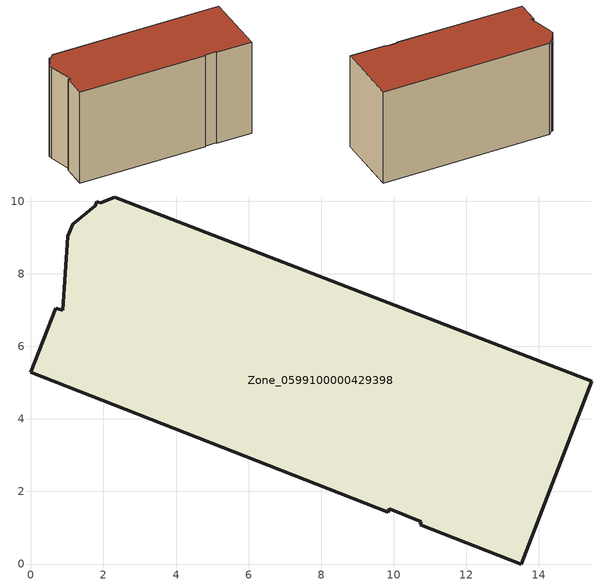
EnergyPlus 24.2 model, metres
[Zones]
Zone_0599100000429398
 floor ground (C_G): 0,5.28 0.68,7.05 0.87,6.99 1.02,9.03 1.15,9.36 1.78,9.87 1.82,9.99 1.93,9.95 2.32,10.11 15.45,5.03 13.51,0 10.73,1.09 10.76,1.16 9.88,1.52 9.85,1.43 z0
 wall outside (C_F): 2.32,10.11 1.93,9.95 1.82,9.99 1.78,9.87 1.15,9.36 1.02,9.03 0.87,6.99 0.68,7.05 0,5.28 9.85,1.43 9.88,1.52 10.76,1.16 10.73,1.09 13.51,0 15.45,5.03 2.32,10.11 z0:8.29
 roof outside (C_R): 0.68,7.05 0,5.28 9.85,1.43 9.88,1.52 10.76,1.16 10.73,1.09 13.51,0 15.45,5.03 2.32,10.11 1.93,9.95 1.82,9.99 1.78,9.87 1.15,9.36 1.02,9.03 0.87,6.99 z8.29
[BUILDING]
Pand.0599100000429398: North Axis=0; Terrain=City; Loads Convergence Tolerance Value=0.04; Temperature Convergence Tolerance Value=0.4; Solar Distribution=FullExterior; Maximum Number of Warmup Days=25; Minimum Number of Warmup Days=1
[Site:Location]
Rotterdam.The.Hague.AP_ZH_NLD Design_Conditions: Latitude=51.96; Longitude=4.45; Time Zone=1; Elevation=-4.5
[SITE:GROUNDTEMPERATURE:BUILDINGSURFACE]
18, 18, 18, 18, 18, 18, 18, 18, 18, 18, 18, 18
[MATERIAL] Thermal Absorptance=0.9; Solar Absorptance=0.7; Visible Absorptance=0.7
Name | Roughness | Thickness | Conductivity | Density | Specific Heat
G.D.2006-2014 | MediumSmooth | 0.15 | 0.06 | 540 | 1210
F.D.2006-2014 | Rough | 0.3 | 0.12 | 1920 | 840
R.D.2006-2014 | MediumRough | 0.2 | 0.08 | 1500 | 1000
[CONSTRUCTION]
C_G: G.D.2006-2014
C_F: F.D.2006-2014
C_R: R.D.2006-2014
[ZONE]
Zone_0599100000429398: Type=1; Multiplier=1; Ceiling Height=Autocalculate; Volume=Autocalculate; Floor Area=autocalculate; Part of Total Floor Area=Yes
[ZONEINFILTRATION:DESIGNFLOWRATE]
Infil_Zone_0599100000429398: Zone or ZoneList or Space or SpaceList=Zone_0599100000429398; Schedule=AlwaysOn; Design Flow Rate Calculation Method=Flow/Area; Flow Rate per Floor Area=0.0021; Constant Term Coefficient=1; Temperature Term Coefficient=0; Velocity Term Coefficient=0; Velocity Squared Term Coefficient=0
[HVACTEMPLATE:ZONE:IDEALLOADSAIRSYSTEM]
Zone_0599100000429398: Maximum Heating Supply Air Temperature=50; Minimum Cooling Supply Air Temperature=13; Maximum Heating Supply Air Humidity Ratio=0.0156; Minimum Cooling Supply Air Humidity Ratio=0.0077; Heating Limit=NoLimit; Cooling Limit=NoLimit; Dehumidification Control Type=ConstantSensibleHeatRatio; Cooling Sensible Heat Ratio=0.7; Dehumidification Setpoint=60; Humidification Control Type=None; Humidification Setpoint=30; Outdoor Air Method=None; Outdoor Air Flow Rate per Person=0.00944; Outdoor Air Flow Rate per Zone Floor Area=0; Outdoor Air Flow Rate per Zone=0; Demand Controlled Ventilation Type=None; Outdoor Air Economizer Type=NoEconomizer; Heat Recovery Type=None; Sensible Heat Recovery Effectiveness=0.7; Latent Heat Recovery Effectiveness=0.65
[ZONECONTROL:THERMOSTAT]
ThermostatControl_Zone_0599100000429398: Zone or ZoneList=Zone_0599100000429398; Control Type Schedule=DualSetpointControlType; Control 1=Thermostat_Zone_0599100000429398; Temperature Difference Between Cutout And Setpoint=0
[THERMOSTATSETPOINT:DUALSETPOINT]
Thermostat_Zone_0599100000429398: Heating Setpoint Temperature Schedule=HeatingSetpoint_Zone_0599100000429398; Cooling Setpoint Temperature Schedule=CoolingSetpoint_Zone_0599100000429398
[SCHEDULE:COMPACT]
HeatingSetpoint_Zone_0599100000429398: Through: 12/31, For: AllDays, Until: 24:00, 21
CoolingSetpoint_Zone_0599100000429398: Through: 12/31, For: AllDays, Until: 24:00, 24
DualSetpointControlType: Through: 12/31, For: AllDays, Until: 24:00, 4
AlwaysOn: Through: 12/31, For: AllDays, Until: 24:00, 1
